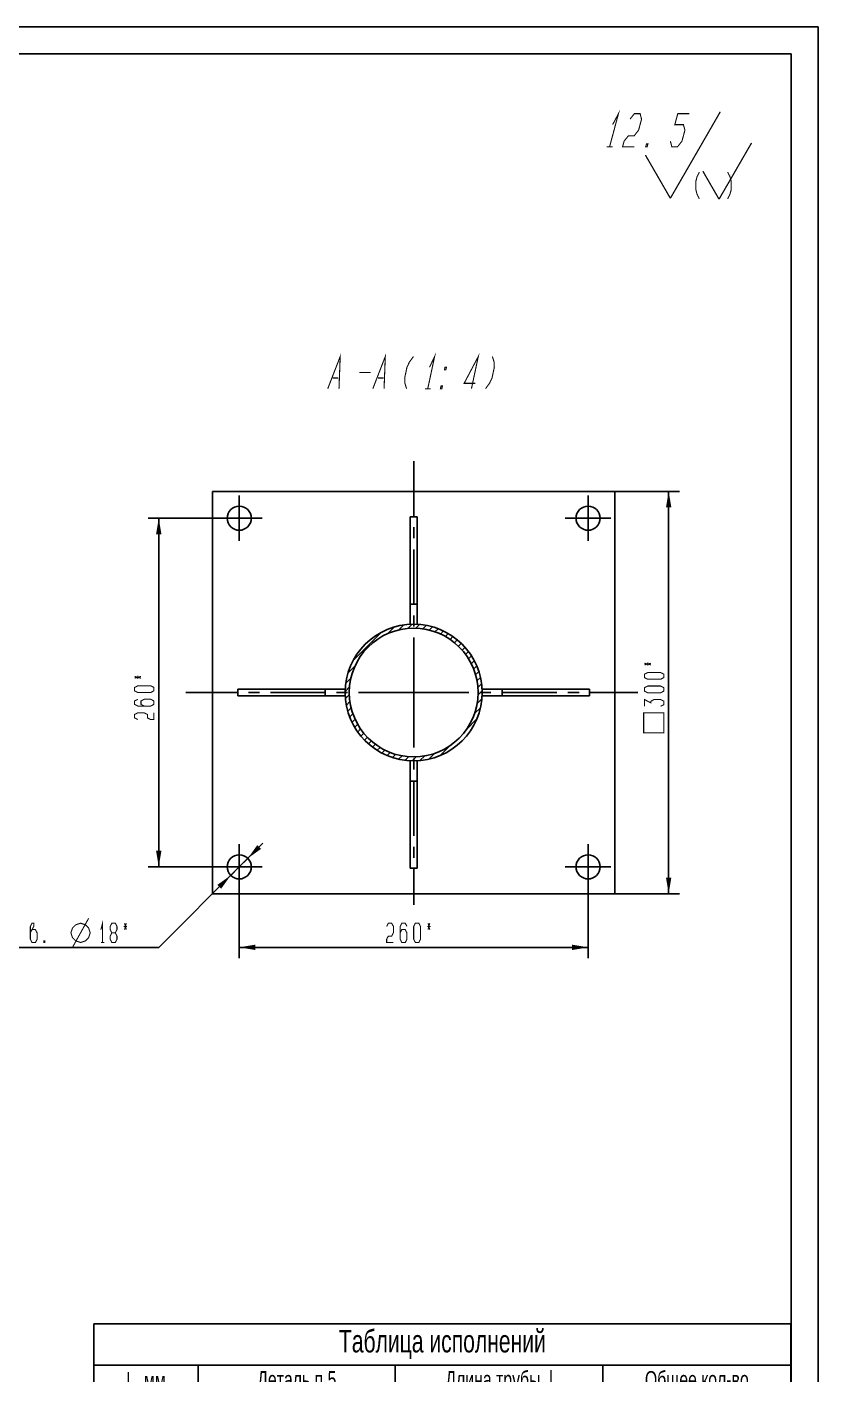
# Model space of a CAD drawing. Header units: millimetres. Extents: x 0 to 297, y 0 to 420.
# Drawn here: x 149.6 to 297, y 168.9 to 420 of the extents above; entities that cross this region are included whole.
import ezdxf

# ---------------------------------------------------------------- set-up
doc = ezdxf.new("R2010")
doc.units = ezdxf.units.MM
doc.header["$LTSCALE"] = 27.377778
doc.linetypes.add('CENTER', pattern=[0.6, 0.375, -0.075, 0.075, -0.075])
doc.layers.get('0').update_dxf_attribs({"linetype": 'CONTINUOUS'})
for name, color, linetype in [('ALL_AXIS', 7, 'CONTINUOUS'), ('ALL_DIMENSIONS', 7, 'CONTINUOUS'), ('DEFAULT_1', 7, 'CENTER')]:
    doc.layers.add(name, color=color, linetype=linetype)
doc.styles.get("Standard").update_dxf_attribs({"font": 'txt', "width": 0.7})
doc.dimstyles.new('DIMSTYLE_2', dxfattribs={"dimtxt": 3.6, "dimasz": 3, "dimexe": 0.18, "dimexo": 0.0625, "dimgap": 0.09, "dimtad": 1, "dimtih": 1, "dimtoh": 1, "dimdec": 4, "dimlfac": 4, "dimdsep": 46, "dimtxsty": 'Standard', "dimblk": '_FILLED', "dimblk1": '_FILLED', "dimblk2": '_FILLED', "dimcen": 0.09, "dimadec": 0, "dimazin": 0, "dimtp": 0.2, "dimtm": 0.2, "dimtfac": 1, "dimtdec": 4, "dimtofl": 0, "dimtmove": 0, "dimatfit": 3, "dimldrblk": '_FILLED', "dimfxl": 1, "dimtolj": 1, "dimarcsym": 0})
doc.dimstyles.new('DIMSTYLE_3', dxfattribs={"dimtxt": 3.6, "dimasz": 3, "dimexe": 0.18, "dimexo": 0.0625, "dimgap": 0.09, "dimtad": 1, "dimdec": 4, "dimlfac": 4, "dimdsep": 46, "dimtxsty": 'Standard', "dimblk": '_FILLED', "dimblk1": '_FILLED', "dimblk2": '_FILLED', "dimcen": 0.09, "dimadec": 0, "dimazin": 0, "dimtp": 0.5, "dimtm": 0.5, "dimtfac": 1, "dimtdec": 4, "dimtofl": 0, "dimtmove": 0, "dimatfit": 3, "dimldrblk": '_FILLED', "dimfxl": 1, "dimtolj": 1, "dimarcsym": 0})

# ---------------------------------------------------------------- blocks, each defined once
blk = doc.blocks.new('_FILLED')
at = {"color": 0, "linetype": 'ByBlock'}
blk.add_solid([(0, 0), (-1, 0.167), (-1, -0.167)], dxfattribs=at)
blk = doc.blocks.new('*D4')
at = {"layer": 'ALL_DIMENSIONS', "color": 2, "linetype": 'Continuous'}
for p, q in [((189.17, 263.42), (193.58, 267.84)), ((190.76, 265.01), (189.17, 263.42)), ((189.17, 263.42), (174.17, 248.42)), ((187.57, 261.83), (189.17, 263.42)), ((174.17, 248.42), (140.89, 248.42)), ((140.89, 248.42), (171.97, 248.42))]:
    blk.add_line(p, q, dxfattribs=at)
at = {"layer": 'ALL_DIMENSIONS', "color": 2, "linetype": 'Continuous', "xscale": 3, "yscale": 3, "zscale": 3}
for p, rotation in [((190.76, 265.01), 225), ((187.57, 261.83), 45)]:
    blk.add_blockref('_FILLED', p, dxfattribs=dict(at, rotation=rotation))
blk = doc.blocks.new('*D5')
at = {"layer": 'ALL_DIMENSIONS', "color": 2, "linetype": 'Continuous'}
for p, q in [((259.17, 333.42), (271.17, 333.42)), ((269.17, 333.42), (269.17, 295.92)), ((269.17, 258.42), (269.17, 295.92)), ((259.17, 258.42), (271.17, 258.42))]:
    blk.add_line(p, q, dxfattribs=at)
at = {"layer": 'ALL_DIMENSIONS', "color": 2, "linetype": 'Continuous', "xscale": 3, "yscale": 3, "zscale": 3}
for p, rotation in [((269.17, 333.42), 90), ((269.17, 258.42), 270)]:
    blk.add_blockref('_FILLED', p, dxfattribs=dict(at, rotation=rotation))
blk = doc.blocks.new('*D7')
at = {"layer": 'ALL_DIMENSIONS', "color": 2, "linetype": 'Continuous'}
for p, q in [((189.17, 259.17), (189.17, 246.42)), ((254.17, 259.17), (254.17, 246.42)), ((189.17, 248.42), (221.67, 248.42)), ((254.17, 248.42), (221.67, 248.42))]:
    blk.add_line(p, q, dxfattribs=at)
at = {"layer": 'ALL_DIMENSIONS', "color": 2, "linetype": 'Continuous', "xscale": 3, "yscale": 3, "zscale": 3, "rotation": 180}
blk.add_blockref('_FILLED', (189.17, 248.42), dxfattribs=at)
at = {"layer": 'ALL_DIMENSIONS', "color": 2, "linetype": 'Continuous', "xscale": 3, "yscale": 3, "zscale": 3}
blk.add_blockref('_FILLED', (254.17, 248.42), dxfattribs=at)
blk = doc.blocks.new('*D8')
at = {"layer": 'ALL_DIMENSIONS', "color": 2, "linetype": 'Continuous'}
for p, q in [((184.92, 328.42), (172.17, 328.42)), ((174.17, 328.42), (174.17, 295.92)), ((174.17, 263.42), (174.17, 295.92)), ((184.92, 263.42), (172.17, 263.42))]:
    blk.add_line(p, q, dxfattribs=at)
at = {"layer": 'ALL_DIMENSIONS', "color": 2, "linetype": 'Continuous', "xscale": 3, "yscale": 3, "zscale": 3}
for p, rotation in [((174.17, 328.42), 90), ((174.17, 263.42), 270)]:
    blk.add_blockref('_FILLED', p, dxfattribs=dict(at, rotation=rotation))
blk = doc.blocks.new('UGOL_BL3', base_point=(271.12, 396.04))
at = {"color": 2, "linetype": 'Continuous'}
for points, const_width in [([(258.73, 401.78), (259.82, 403.83), (258.17, 397.67)], 0.2), ([(261.97, 402.8), (262.78, 403.83), (263.86, 403.83), (264.12, 402.8), (263.57, 400.75), (262.76, 399.72), (261.68, 399.72), (260.87, 398.7), (260.59, 397.67), (262.75, 397.67)], 0.2), ([(269.49, 398.7), (269.76, 397.67), (270.83, 397.67), (271.65, 398.7), (272.2, 400.75), (271.93, 401.78), (270.32, 401.78), (270.87, 403.83), (273.02, 403.83)], 0.2), ([(274.14, 396.11), (278.8, 404.19)], 0.239), ([(257.63, 397.67), (258.71, 397.67)], 0.2), ([(265.17, 397.67), (264.9, 397.67), (265.04, 398.18), (265.31, 398.18), (265.17, 397.67)], 0.2), ([(281.58, 393.12), (284.61, 398.37)], 0.239), ([(264.84, 396.11), (269.49, 388.06)], 0.239), ([(269.49, 388.06), (274.14, 396.11)], 0.239), ([(274.9, 392.95), (274.47, 392.11), (274.25, 391.28), (274.25, 389.61), (274.47, 388.78), (274.9, 387.95)], 0.2), ([(275.54, 393.12), (278.56, 387.89)], 0.239), ([(278.56, 387.89), (281.58, 393.12)], 0.239), ([(280.15, 392.95), (280.59, 392.11), (280.81, 391.28), (280.81, 389.61), (280.59, 388.78), (280.15, 387.95)], 0.2)]:
    blk.add_lwpolyline(points, dxfattribs=dict(at, const_width=const_width))
blk = doc.blocks.new('*T19')
at = {"color": 0, "lineweight": -2}
for p, q in [((0, 0), (19.45, 0)), ((0, 0), (0, -7.7)), ((19.45, 0), (56.16, 0)), ((56.16, 0), (94.82, 0)), ((94.82, 0), (129.86, 0)), ((129.86, 0), (129.86, -7.7)), ((0, -7.7), (19.45, -7.7)), ((0, -7.7), (0, -14)), ((19.45, -7.7), (56.16, -7.7)), ((19.45, -7.7), (19.45, -14)), ((56.16, -7.7), (94.82, -7.7)), ((56.16, -7.7), (56.16, -14)), ((94.82, -7.7), (129.86, -7.7)), ((94.82, -7.7), (94.82, -14)), ((129.86, -7.7), (129.86, -14)), ((0, -14), (19.45, -14)), ((0, -14), (0, -20.3)), ((19.45, -14), (56.16, -14)), ((19.45, -14), (19.45, -20.3)), ((56.16, -14), (94.82, -14)), ((56.16, -14), (56.16, -20.3)), ((94.82, -14), (129.86, -14)), ((94.82, -14), (94.82, -20.3)), ((129.86, -14), (129.86, -20.3)), ((0, -20.3), (19.45, -20.3)), ((0, -20.3), (0, -26.6)), ((19.45, -20.3), (56.16, -20.3)), ((19.45, -20.3), (19.45, -26.6)), ((56.16, -20.3), (94.82, -20.3)), ((56.16, -20.3), (56.16, -26.6)), ((94.82, -20.3), (129.86, -20.3)), ((94.82, -20.3), (94.82, -26.6)), ((129.86, -20.3), (129.86, -26.6)), ((0, -26.6), (19.45, -26.6)), ((0, -26.6), (0, -32.9)), ((19.45, -26.6), (56.16, -26.6)), ((19.45, -26.6), (19.45, -32.9)), ((56.16, -26.6), (94.82, -26.6)), ((56.16, -26.6), (56.16, -32.9)), ((94.82, -26.6), (129.86, -26.6)), ((94.82, -26.6), (94.82, -32.9)), ((129.86, -26.6), (129.86, -32.9)), ((0, -32.9), (19.45, -32.9)), ((0, -32.9), (0, -39.2)), ((19.45, -32.9), (56.16, -32.9)), ((19.45, -32.9), (19.45, -39.2)), ((56.16, -32.9), (94.82, -32.9)), ((56.16, -32.9), (56.16, -39.2)), ((94.82, -32.9), (129.86, -32.9)), ((94.82, -32.9), (94.82, -39.2)), ((129.86, -32.9), (129.86, -39.2)), ((0, -39.2), (19.45, -39.2)), ((19.45, -39.2), (56.16, -39.2)), ((56.16, -39.2), (94.82, -39.2)), ((94.82, -39.2), (129.86, -39.2))]:
    blk.add_line(p, q, dxfattribs=at)
at = {"color": 0}
for s, insert, char_height, width, attachment_point in [('Таблица исполнений', (64.93, -3.85), 4.2, 127.7588, 5), ('L, мм', (9.72, -10.85), 3.15, 17.3487, 5), ('Деталь п.5', (37.81, -10.85), 3.15, 34.6151, 5), ('Длина трубы, l', (75.49, -10.85), 3.15, 36.5597, 5), ('Общее кол-во ', (112.34, -10.85), 3.15, 32.9353, 5), ('1035', (9.72, -15.05), 3.15, 17.3487, 2), ('ИБР2.01.100.08.1', (37.81, -15.05), 3.15, 34.6151, 2), ('1005', (75.49, -15.05), 3.15, 36.5597, 2), ('3', (112.34, -15.05), 3.15, 32.9353, 2), ('965', (9.72, -21.35), 3.15, 17.3487, 2), ('ИБР2.01.100.08.4', (37.81, -21.35), 3.15, 34.6151, 2), ('935', (75.49, -21.35), 3.15, 36.5597, 2), ('2', (112.34, -21.35), 3.15, 32.9353, 2), ('844', (9.72, -27.65), 3.15, 17.3487, 2), ('ИБР2.01.100.08.2', (37.81, -27.65), 3.15, 34.6151, 2), ('814', (75.49, -27.65), 3.15, 36.5597, 2), ('13', (112.34, -27.65), 3.15, 32.9353, 2), ('754', (9.72, -33.95), 3.15, 17.3487, 2), ('ИБР2.01.100.08.3', (37.81, -33.95), 3.15, 34.6151, 2), ('724', (75.49, -33.95), 3.15, 36.5597, 2), ('2', (112.34, -33.95), 3.15, 32.9353, 2)]:
    blk.add_mtext(s, dxfattribs=dict(at, insert=insert, char_height=char_height, width=width, attachment_point=attachment_point))

msp = doc.modelspace()

# ---------------------------------------------------------------- linework, layer by layer
at = {"color": 7, "linetype": 'Continuous'}
for p, q in [((0, 420), (297, 420)), ((297, 0), (297, 420)), ((20, 415), (292, 415)), ((292, 415), (292, 5)), ((184.1650485, 333.4223301), (184.1650485, 258.4223301)), ((259.1650485, 333.4223301), (184.1650485, 333.4223301)), ((259.1650485, 258.4223301), (259.1650485, 333.4223301)), ((221.0400485, 328.6723301), (221.0400485, 308.6723301)), ((221.0400485, 328.6723301), (222.2900485, 328.6723301)), ((222.2900485, 328.6723301), (222.2900485, 308.6723301)), ((221.0400485, 312.4223301), (222.2900485, 312.4223301)), ((188.9150485, 295.2973301), (188.9150485, 296.5473301)), ((188.9150485, 296.5473301), (208.9150485, 296.5473301)), ((205.1650485, 295.2973301), (205.1650485, 296.5473301)), ((254.4150485, 296.5473301), (234.4150485, 296.5473301)), ((238.1650485, 296.5473301), (238.1650485, 295.2973301)), ((254.4150485, 296.5473301), (254.4150485, 295.2973301)), ((188.9150485, 295.2973301), (208.9150485, 295.2973301)), ((254.4150485, 295.2973301), (234.4150485, 295.2973301)), ((221.0400485, 263.1723301), (221.0400485, 283.1723301)), ((222.2900485, 263.1723301), (222.2900485, 283.1723301)), ((222.2900485, 279.4223301), (221.0400485, 279.4223301)), ((222.2900485, 263.1723301), (221.0400485, 263.1723301)), ((184.1650485, 258.4223301), (259.1650485, 258.4223301))]:
    msp.add_line(p, q, dxfattribs=at)
at = {"color": 2, "linetype": 'Continuous'}
for p, q in [((215.604649, 307.1172933), (210.4700854, 301.9827296)), ((218.0214273, 308.119858), (216.7604236, 306.8588543)), ((219.8398276, 308.5240447), (218.9138939, 307.598111)), ((221.3865385, 308.6565421), (220.5914681, 307.8614716)), ((222.7547668, 308.6105568), (222.0450016, 307.9007916)), ((223.9966973, 308.4382737), (223.3472324, 307.7888088)), ((225.140919, 308.1682819), (224.5361295, 307.5634924)), ((226.2063079, 307.8194572), (225.6330776, 307.246227)), ((227.2058737, 307.4048094), (226.6335143, 306.83245)), ((228.1162909, 306.9010131), (227.5653593, 306.3500815)), ((228.974091, 306.3445996), (228.4369746, 305.8074832)), ((229.7833614, 305.7396565), (229.2530627, 305.2093578)), ((230.5298047, 305.0718862), (229.999506, 304.5415875)), ((231.2134185, 304.3412864), (230.6831198, 303.8109877)), ((231.851062, 303.5647164), (231.3139456, 303.0275999)), ((232.4376431, 302.7370839), (231.889887, 302.1893278)), ((232.9446149, 301.8298421), (232.3936832, 301.2789105)), ((210.7285243, 300.826955), (209.4675206, 299.5659513)), ((233.3955196, 300.8665333), (232.8222893, 300.293303)), ((233.7834079, 299.840208), (233.1786184, 299.2354185)), ((209.7263016, 296.9963052), (208.9309389, 296.2009425)), ((209.9892677, 298.6734848), (209.0628953, 297.7471125)), ((234.0984999, 298.7410865), (233.4491835, 298.0917701)), ((234.3036994, 297.5320724), (233.6126517, 296.8410247)), ((209.6867117, 295.5425017), (208.9771791, 294.8329691)), ((209.7982658, 294.2398423), (209.1489494, 293.5905259)), ((234.3480729, 294.7480188), (233.4688567, 293.8688026)), ((234.3984905, 296.2126499), (233.6382469, 295.4524064)), ((210.0238863, 293.0512491), (209.4190967, 292.4464596)), ((210.3411517, 291.954301), (209.7679214, 291.3810707)), ((234.0937252, 293.0794575), (232.9980777, 291.98381)), ((210.7549286, 290.9538644), (210.1825692, 290.381505)), ((211.2372971, 290.0220193), (210.6863655, 289.4710877)), ((211.7798954, 289.1504041), (211.242779, 288.6132876)), ((233.3876986, 290.9592174), (231.480402, 289.0519207)), ((212.3780208, 288.3343159), (211.8477221, 287.8040172)), ((213.0457911, 287.5878726), (212.5154924, 287.0575739)), ((213.7763909, 286.9042588), (213.2460922, 286.3739601)), ((214.5597787, 286.2734331), (214.0226623, 285.7363166)), ((215.3980509, 285.6974917), (214.8502947, 285.1497355)), ((216.3084682, 285.1936954), (215.7575365, 284.6427638)), ((217.2940756, 284.7650893), (216.7208454, 284.1918591)), ((218.3519601, 284.4087603), (217.7471706, 283.8039707)), ((219.4957627, 284.1383493), (218.8462978, 283.4888844)), ((220.7460526, 283.9744256), (220.055684, 283.284057)), ((222.1347996, 283.9489591), (221.3746335, 283.188793)), ((223.7188433, 284.1187892), (222.8389284, 283.2388743)), ((225.6035687, 284.589301), (224.5079212, 283.4936535)), ((228.5354579, 286.1069767), (226.6281612, 284.19968))]:
    msp.add_line(p, q, dxfattribs=at)
at = {"color": 2, "linetype": 'Continuous', "const_width": 0.2}
for points in [[(205.6505035, 352.5587066), (207.9758464, 358.5586849), (207.7505035, 352.5587066)], [(214.0505035, 352.5587066), (216.3758464, 358.5586849), (216.1505035, 352.5587066)], [(224.6132422, 356.5587023), (225.5633464, 358.5586849), (224.2880035, 352.5587066)], [(232.4255035, 352.5587066), (233.7008464, 358.5586849), (231.0630556, 353.5586979), (233.1630556, 353.5586979)], [(221.6258464, 358.5586849), (220.8882943, 357.5586936), (220.4132422, 356.5587023), (219.9881076, 354.5586892), (220.0380556, 353.5586979), (220.3505035, 352.5587066)], [(227.6569661, 356.0587066), (227.3944661, 356.0587066), (227.5007422, 356.5587023), (227.7632422, 356.5587023), (227.6569661, 356.0587066)], [(236.3258464, 358.5586849), (236.6382943, 357.5586936), (236.6882422, 356.5587023), (236.2631076, 354.5586892), (235.7880556, 353.5586979), (235.0505035, 352.5587066)], [(206.6006076, 354.5586892), (207.6506076, 354.5586892)], [(211.5381901, 355.5587109), (213.6381901, 355.5587109)], [(215.0006076, 354.5586892), (216.0506076, 354.5586892)], [(223.7630035, 352.5587066), (224.8130035, 352.5587066)], [(226.9130035, 352.5587066), (226.6505035, 352.5587066), (226.7567795, 353.0587023), (227.0192795, 353.0587023), (226.9130035, 352.5587066)]]:
    msp.add_lwpolyline(points, dxfattribs=at)
at = {"color": 7, "linetype": 'Continuous'}
for centre, radius in [((189.1650485, 328.4223301), 2.25), ((254.1650485, 328.4223301), 2.25), ((221.6650485, 295.9223301), 12.75), ((221.6650485, 295.9223301), 12), ((189.1650485, 263.4223301), 2.25), ((254.1650485, 263.4223301), 2.25)]:
    msp.add_circle(centre, radius, dxfattribs=at)
at = {"layer": 'ALL_AXIS', "color": 2, "linetype": 'CENTER'}
for q in [(221.6650485, 339.4018521), (179.2326922, 295.9223301), (221.6650485, 256.3737189), (263.4385294, 295.9223301)]:
    msp.add_line((221.6650485, 295.9223301), q, dxfattribs=at)
at = {"layer": 'ALL_DIMENSIONS', "color": 2, "linetype": 'Continuous', "const_width": 0.2}
for points in [[(264.6650608, 301.0748307), (265.8650564, 301.3898307)], [(264.6650608, 301.3898307), (265.8650564, 301.0748307)], [(265.2650434, 300.9173307), (265.2650434, 301.5473307)], [(169.6650347, 298.9148264), (170.8650608, 298.5998264)], [(169.6650347, 298.5998264), (170.8650608, 298.9148264)], [(170.2650477, 298.4423264), (170.2650477, 299.0723264)], [(268.2650477, 298.7123307), (267.6650347, 298.3973307), (265.2650434, 298.3973307), (264.6650608, 298.7123307), (264.6650608, 299.3423307), (265.2650434, 299.6573307), (267.6650347, 299.6573307), (268.2650477, 299.3423307), (268.2650477, 298.7123307)], [(173.2650521, 296.2373264), (172.6650391, 295.9223264), (170.2650477, 295.9223264), (169.6650347, 296.2373264), (169.6650347, 296.8673264), (170.2650477, 297.1823264), (172.6650391, 297.1823264), (173.2650521, 296.8673264), (173.2650521, 296.2373264)], [(268.2650477, 296.1923307), (267.6650347, 295.8773307), (265.2650434, 295.8773307), (264.6650608, 296.1923307), (264.6650608, 296.8223307), (265.2650434, 297.1373307), (267.6650347, 297.1373307), (268.2650477, 296.8223307), (268.2650477, 296.1923307)], [(170.2650477, 294.6623264), (169.6650347, 294.3473264), (169.6650347, 293.7173264), (170.2650477, 293.4023264), (172.6650391, 293.4023264), (173.2650521, 293.7173264), (173.2650521, 294.3473264), (172.6650391, 294.6623264), (171.4650434, 294.6623264), (170.8650608, 294.3473264), (170.8650608, 293.7173264), (171.4650434, 293.4023264)], [(264.6650608, 293.3573307), (264.6650608, 294.6173307), (265.8650564, 293.9873307), (265.8650564, 294.3023307), (266.4650391, 294.6173307), (267.6650347, 294.6173307), (268.2650477, 294.3023307), (268.2650477, 293.6723307), (267.6650347, 293.3573307)], [(170.2650477, 290.8823264), (169.6650347, 291.1973264), (169.6650347, 291.8273264), (170.2650477, 292.1423264), (171.4650434, 292.1423264), (172.0650564, 291.8273264), (172.0650564, 291.1973264), (172.6650391, 290.8823264), (173.2650521, 290.8823264), (173.2650521, 292.1423264)], [(268.2650477, 288.407322), (268.2650477, 292.1573351), (264.5150347, 292.1573351), (264.5150347, 288.407322), (268.2650477, 288.407322)], [(158.1050391, 248.4223286), (161.1050434, 253.8223242)], [(163.3925608, 251.7223242), (163.7075608, 252.9223351), (163.7075608, 249.3223329)], [(150.2450477, 251.1223264), (150.8750477, 252.3223372), (150.8750477, 252.9223351), (150.5600477, 252.9223351), (150.2450477, 252.3223372), (150.2450477, 249.9223307), (150.5600477, 249.3223329), (151.1900477, 249.3223329), (151.5050477, 249.9223307), (151.5050477, 251.1223264), (151.1900477, 251.7223242), (150.5600477, 251.7223242)], [(157.8050477, 251.1223264), (158.1050391, 252.0223307), (158.7050521, 252.6223286), (159.6050564, 252.9223351), (160.5050608, 252.6223286), (161.1050434, 252.0223307), (161.4050347, 251.1223264), (161.1050434, 250.2223372), (160.5050608, 249.6223242), (159.6050564, 249.3223329), (158.7050521, 249.6223242), (158.1050391, 250.2223372), (157.8050477, 251.1223264)], [(166.0700608, 251.1223264), (166.3850608, 251.7223242), (166.3850608, 252.3223372), (166.0700608, 252.9223351), (165.4400608, 252.9223351), (165.1250608, 252.3223372), (165.1250608, 251.7223242), (165.4400608, 251.1223264)], [(165.4400608, 249.3223329), (166.0700608, 249.3223329), (166.3850608, 249.9223307), (166.3850608, 250.5223286), (166.0700608, 251.1223264), (165.4400608, 251.1223264), (165.1250608, 250.5223286), (165.1250608, 249.9223307), (165.4400608, 249.3223329)], [(167.6450608, 252.3223372), (168.2750608, 252.3223372)], [(167.8025608, 252.9223351), (168.1175608, 251.7223242)], [(168.1175608, 252.9223351), (167.8025608, 251.7223242)], [(216.6250391, 252.3223372), (216.9400391, 252.9223351), (217.5700391, 252.9223351), (217.8850391, 252.3223372), (217.8850391, 251.1223264), (217.5700391, 250.5223286), (216.9400391, 250.5223286), (216.6250391, 249.9223307), (216.6250391, 249.3223329), (217.8850391, 249.3223329)], [(220.4050391, 252.3223372), (220.0900391, 252.9223351), (219.4600391, 252.9223351), (219.1450391, 252.3223372), (219.1450391, 249.9223307), (219.4600391, 249.3223329), (220.0900391, 249.3223329), (220.4050391, 249.9223307), (220.4050391, 251.1223264), (220.0900391, 251.7223242), (219.4600391, 251.7223242), (219.1450391, 251.1223264)], [(221.9800391, 249.3223329), (221.6650391, 249.9223307), (221.6650391, 252.3223372), (221.9800391, 252.9223351), (222.6100391, 252.9223351), (222.9250391, 252.3223372), (222.9250391, 249.9223307), (222.6100391, 249.3223329), (221.9800391, 249.3223329)], [(224.1850391, 252.3223372), (224.8150391, 252.3223372)], [(224.3425391, 252.9223351), (224.6575391, 251.7223242)], [(224.6575391, 252.9223351), (224.3425391, 251.7223242)], [(152.9225477, 249.3223329), (152.7650477, 249.3223329), (152.7650477, 249.6223242), (152.9225477, 249.6223242), (152.9225477, 249.3223329)], [(163.3925608, 249.3223329), (164.0225608, 249.3223329)]]:
    msp.add_lwpolyline(points, dxfattribs=at)
at = {"layer": 'DEFAULT_1', "color": 2, "linetype": 'CENTER'}
for p, q in [((189.1650485, 328.4223301), (189.1650485, 332.6723301)), ((254.1650485, 328.4223301), (254.1650485, 332.6723301)), ((189.1650485, 328.4223301), (184.9150485, 328.4223301)), ((189.1650485, 328.4223301), (189.1650485, 324.1723301)), ((189.1650485, 328.4223301), (193.4150485, 328.4223301)), ((254.1650485, 328.4223301), (249.9150485, 328.4223301)), ((254.1650485, 328.4223301), (254.1650485, 324.1723301)), ((254.1650485, 328.4223301), (258.4150485, 328.4223301)), ((189.1650485, 263.4223301), (189.1650485, 267.6723301)), ((254.1650485, 263.4223301), (254.1650485, 267.6723301)), ((189.1650485, 263.4223301), (184.9150485, 263.4223301)), ((189.1650485, 263.4223301), (189.1650485, 259.1723301)), ((189.1650485, 263.4223301), (193.4150485, 263.4223301)), ((254.1650485, 263.4223301), (249.9150485, 263.4223301)), ((254.1650485, 263.4223301), (258.4150485, 263.4223301)), ((254.1650485, 263.4223301), (254.1650485, 259.1723301))]:
    msp.add_line(p, q, dxfattribs=at)

# ---------------------------------------------------------------- block references
at = {"color": 2, "linetype": 'Continuous'}
msp.add_blockref('UGOL_BL3', (271.1167911, 396.0413177), dxfattribs=at)
msp.add_blockref('*T19', (162.0766696, 178.2467551))

# ---------------------------------------------------------------- dimensions: what is measured, and where the dimension line sits
at = {"layer": 'ALL_DIMENSIONS', "color": 2, "linetype": 'Continuous'}
for base, p1, p2, angle, picture, middle in [((269.1650485, 258.4223301), (259.1650485, 333.4223301), (259.1650485, 258.4223301), 270, '*D5', (268.2650485, 288.4073301)), ((174.1650485, 328.4223301), (184.9150485, 263.4223301), (184.9150485, 328.4223301), 90, '*D8', (173.2650485, 298.4423301))]:
    dim = msp.add_linear_dim(base=base, p1=p1, p2=p2, angle=angle, text='<>*', dimstyle='DIMSTYLE_3', dxfattribs=at)
    dim.commit()
    dim.dimension.update_dxf_attribs({"geometry": picture, "text_midpoint": middle, "dimtype": 160})
dim = msp.add_diameter_dim_2p(p1=(187.5740583, 261.8313398), p2=(190.7560388, 265.0133204), text='4îòâ. <>*', dimstyle='DIMSTYLE_2', dxfattribs=at)
dim.commit()
dim.dimension.update_dxf_attribs({"geometry": '*D4', "text_midpoint": (142.6850485, 249.3223301), "dimtype": 163})
dim = msp.add_linear_dim(base=(254.1650485, 248.4223301), p1=(189.1650485, 259.1723301), p2=(254.1650485, 259.1723301), text='<>*', dimstyle='DIMSTYLE_3', dxfattribs=at)
dim.commit()
dim.dimension.update_dxf_attribs({"geometry": '*D7', "text_midpoint": (224.1850485, 249.3223301), "dimtype": 160})

doc.saveas('drawing.dxf')
